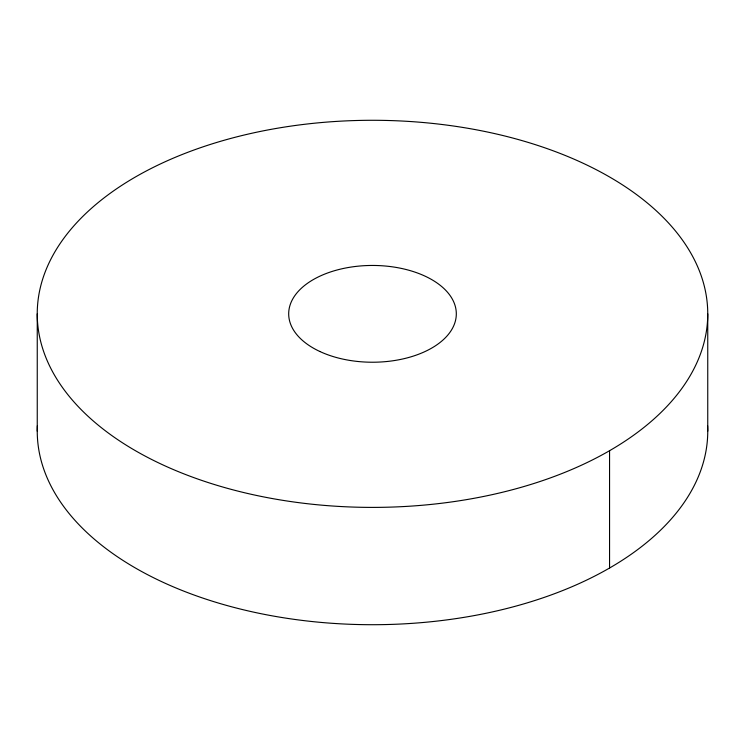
<?xml version="1.0" encoding="UTF-8"?>
<svg xmlns="http://www.w3.org/2000/svg" width="745" height="745" viewBox="0 0 745 745"><rect width="100%" height="100%" fill="white"/><g stroke="black" fill="none" stroke-linecap="round" stroke-linejoin="round"><path stroke-width="1.12" d="M707.75 313.841A335.25 193.551 0 0 1 204.875 481.466A335.25 193.551 0 0 1 204.875 146.216A335.25 193.551 0 0 1 707.75 313.841L707.75 431.159M609.559 450.706L609.559 568.025M37.25 313.841L37.25 431.159M707.62 425.73A335.25 193.551 0 0 1 372.5 624.71A335.25 193.551 0 0 1 37.38 425.73M319.754 351.444A83.812 48.388 0 0 0 455.279 321.412A83.812 48.388 0 0 0 342.467 268.666A83.812 48.388 0 0 0 319.754 351.444"/></g></svg>
